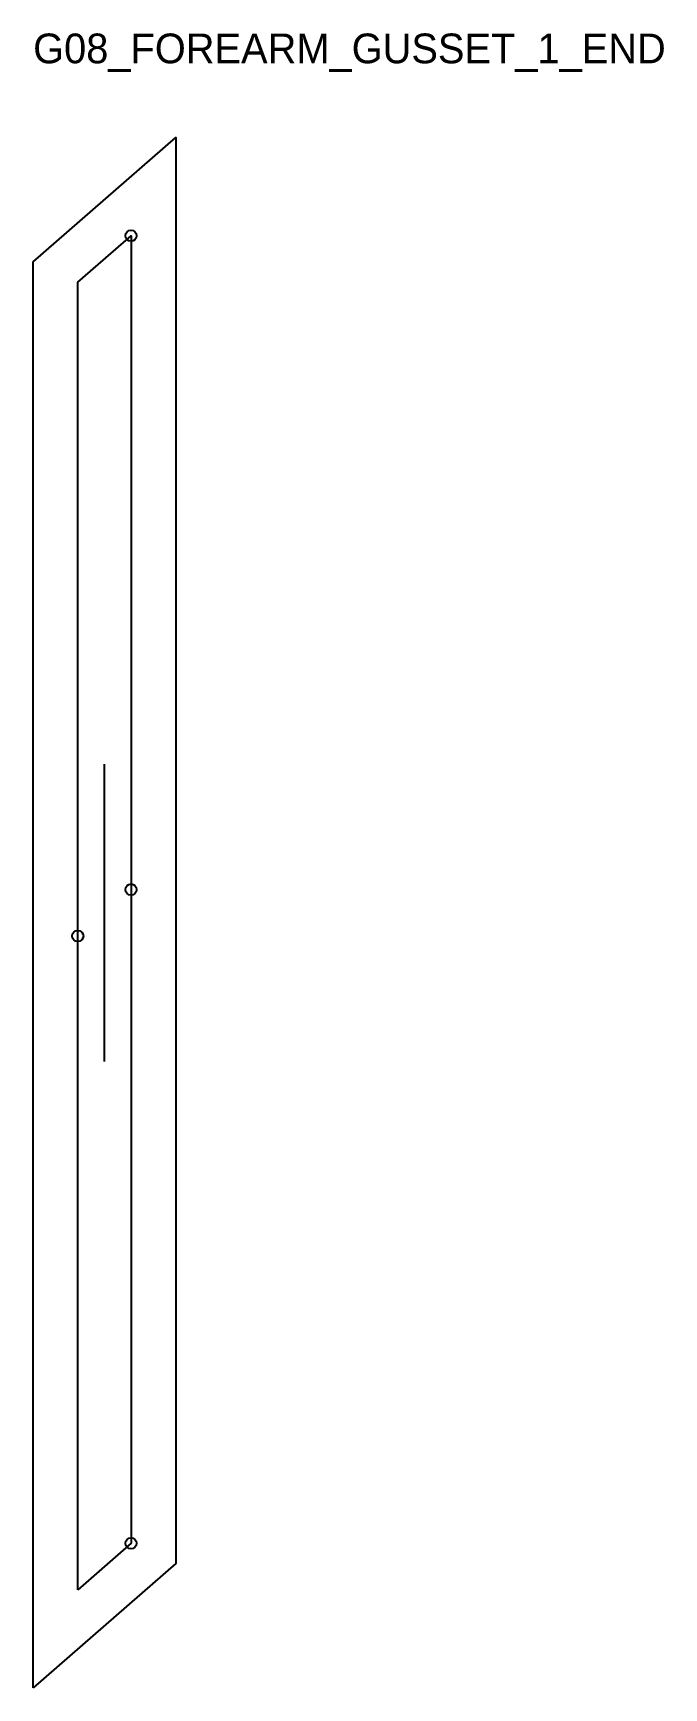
# Model space of a CAD drawing. Header units: millimetres. Extents: x -12 to 158, y -26 to 419.
import ezdxf

# ---------------------------------------------------------------- set-up
doc = ezdxf.new("R2010")
doc.units = ezdxf.units.MM
for name, color, linetype in [('CUT', 1, 'Continuous'), ('GRAIN', 3, 'Continuous'), ('ID', 7, 'Continuous'), ('NOTCH', 2, 'Continuous'), ('SEAM', 5, 'Continuous')]:
    doc.layers.add(name, color=color, linetype=linetype)

msp = doc.modelspace()

# ---------------------------------------------------------------- linework, layer by layer
at = {"layer": 'CUT'}
msp.add_lwpolyline([(-12, -26.41), (-12, 21.99), (-12, 43.97), (-12, 65.96), (-12, 87.94), (-12, 109.93), (-12, 131.91), (-12, 153.9), (-12, 175.89), (-12, 197.87), (-12, 219.86), (-12, 241.84), (-12, 263.83), (-12, 285.81), (-12, 307.8), (-12, 329.79), (-12, 357.23), (26.31, 390.67), (26.31, 342.28), (26.31, 320.3), (26.31, 298.31), (26.31, 276.32), (26.31, 254.34), (26.31, 232.35), (26.31, 210.37), (26.31, 188.38), (26.31, 166.4), (26.31, 144.41), (26.31, 122.42), (26.31, 100.44), (26.31, 78.45), (26.31, 56.47), (26.31, 34.48), (26.31, 7.04), (-12, -26.41)], close=True, dxfattribs=at)
at = {"layer": 'GRAIN'}
msp.add_line((7.16, 142.13), (7.16, 222.13), dxfattribs=at)
at = {"layer": 'NOTCH'}
for centre in [(14.31, 364.27), (14.31, 188.38), (0, 175.89), (14.31, 12.5)]:
    msp.add_circle(centre, 1.5, dxfattribs=at)
at = {"layer": 'SEAM'}
msp.add_lwpolyline([(0, 0), (0, 21.99), (0, 43.97), (0, 65.96), (0, 87.94), (0, 109.93), (0, 131.91), (0, 153.9), (0, 175.89), (0, 197.87), (0, 219.86), (0, 241.84), (0, 263.83), (0, 285.81), (0, 307.8), (0, 329.79), (0, 351.77), (14.31, 364.27), (14.31, 342.28), (14.31, 320.3), (14.31, 298.31), (14.31, 276.32), (14.31, 254.34), (14.31, 232.35), (14.31, 210.37), (14.31, 188.38), (14.31, 166.4), (14.31, 144.41), (14.31, 122.42), (14.31, 100.44), (14.31, 78.45), (14.31, 56.47), (14.31, 34.48), (14.31, 12.5)], close=True, dxfattribs=at)

# ---------------------------------------------------------------- texts
at = {"layer": 'ID'}
msp.add_text('G08_FOREARM_GUSSET_1_END', height=8, dxfattribs=at).set_placement((-12, 410.67))

doc.saveas('drawing.dxf')
